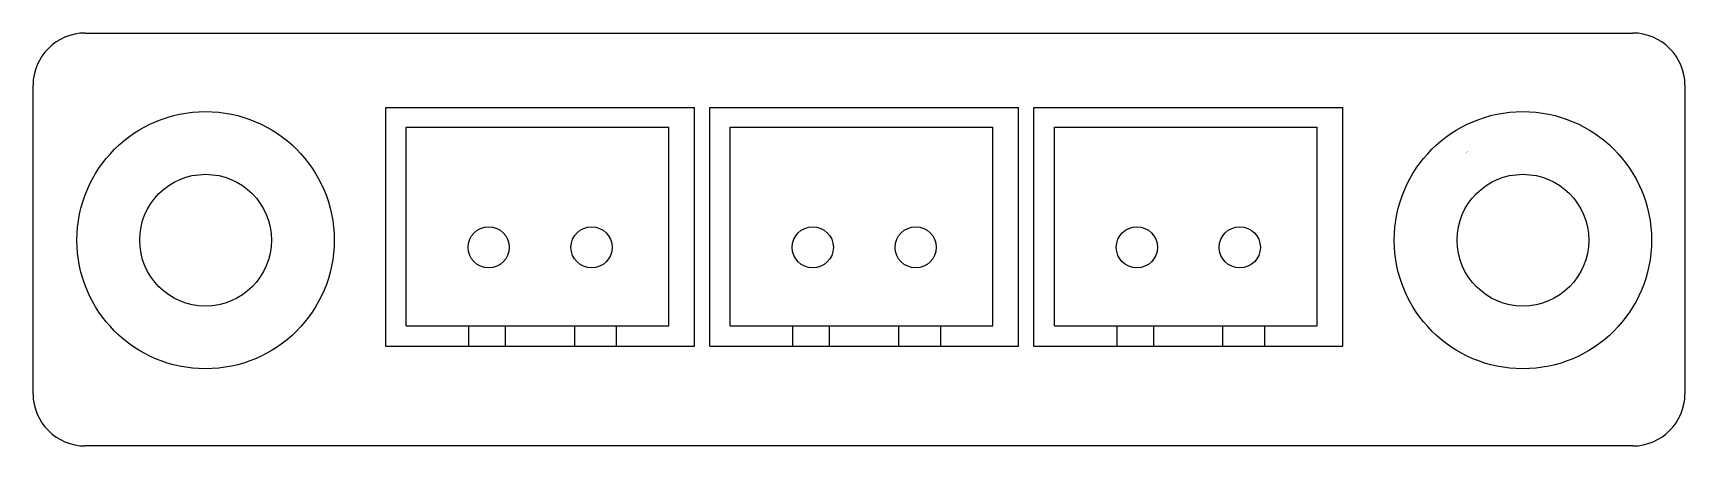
# Model space of a CAD drawing. Header units: millimetres. Extents: x 0 to 40.1, y 0 to 10.
import ezdxf

# ---------------------------------------------------------------- set-up
doc = ezdxf.new("R2010")
doc.units = ezdxf.units.MM

msp = doc.modelspace()

# ---------------------------------------------------------------- linework, layer by layer
for p, q in [((1.27, 10.033), (38.862, 10.033)), ((0, 1.27), (0, 8.763)), ((40.132, 8.763), (40.132, 1.27)), ((38.862, 0), (1.27, 0))]:
    msp.add_line(p, q)
for points in [[(8.569, 2.426), (8.569, 8.226)], [(8.569, 8.226), (16.069, 8.226)], [(16.069, 2.426), (16.069, 8.226)], [(16.443, 2.426), (16.443, 8.226)], [(16.443, 8.226), (23.943, 8.226)], [(23.943, 2.426), (23.943, 8.226)], [(24.317, 2.426), (24.317, 8.226)], [(24.317, 8.226), (31.817, 8.226)], [(31.817, 2.426), (31.817, 8.226)], [(9.064, 7.747), (15.447, 7.747)], [(9.064, 2.921), (9.064, 7.747)], [(15.447, 2.921), (15.447, 7.747)], [(16.938, 7.747), (23.321, 7.747)], [(16.938, 2.921), (16.938, 7.747)], [(23.321, 2.921), (23.321, 7.747)], [(24.812, 7.747), (31.195, 7.747)], [(24.812, 2.921), (24.812, 7.747)], [(31.195, 2.921), (31.195, 7.747)], [(9.064, 2.921), (15.447, 2.921)], [(10.588, 2.426), (10.588, 2.921)], [(11.477, 2.426), (11.477, 2.921)], [(13.161, 2.426), (13.161, 2.921)], [(14.177, 2.426), (14.177, 2.921)], [(16.938, 2.921), (23.321, 2.921)], [(18.462, 2.426), (18.462, 2.921)], [(19.351, 2.426), (19.351, 2.921)], [(21.035, 2.426), (21.035, 2.921)], [(22.051, 2.426), (22.051, 2.921)], [(24.812, 2.921), (31.195, 2.921)], [(26.336, 2.426), (26.336, 2.921)], [(27.225, 2.426), (27.225, 2.921)], [(28.909, 2.426), (28.909, 2.921)], [(29.925, 2.426), (29.925, 2.921)], [(8.569, 2.426), (16.069, 2.426)], [(16.443, 2.426), (23.943, 2.426)], [(24.317, 2.426), (31.817, 2.426)]]:
    msp.add_lwpolyline(points)
at = {"const_width": 0.00254}
msp.add_lwpolyline([(34.807, 7.112), (34.857, 7.163)], dxfattribs=at)
at = {"const_width": 0.00127}
for points in [[(34.806, 7.112, 1), (34.807, 7.112, 1)], [(34.857, 7.163, 1), (34.858, 7.163, 1)]]:
    msp.add_lwpolyline(points, format="xyb", close=True, dxfattribs=at)
for centre, radius in [((4.191, 5), 3.125), ((36.195, 5), 3.125), ((4.191, 5), 1.6), ((36.195, 5), 1.6), ((11.069, 4.826), 0.5), ((13.569, 4.826), 0.5), ((18.943, 4.826), 0.5), ((21.443, 4.826), 0.5), ((26.817, 4.826), 0.5), ((29.317, 4.826), 0.5)]:
    msp.add_circle(centre, radius)
for centre, start, end in [((38.862, 8.763), 0, 90), ((1.27, 8.763), 90, 180), ((1.27, 1.27), 180, 270), ((38.862, 1.27), 270, 0)]:
    msp.add_arc(centre, 1.27, start, end)

doc.saveas('drawing.dxf')
